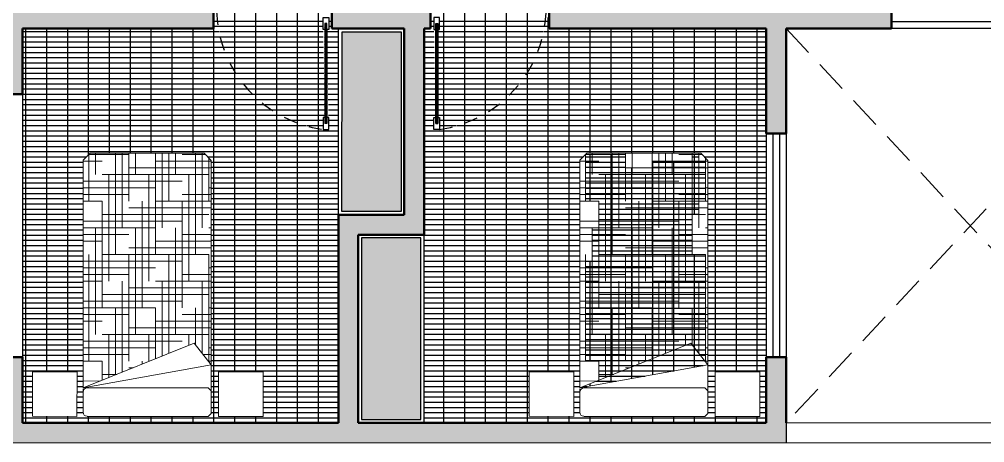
# Model space of a CAD drawing. Header units: millimetres. Extents: x 2999.9 to 3041.9, y 869.6 to 906.3.
# Drawn here: x 3029.94 to 3037.28, y 884.7 to 887.92 of the extents above; entities that cross this region are included whole.
import ezdxf

# ---------------------------------------------------------------- set-up
doc = ezdxf.new("R2010")
doc.units = ezdxf.units.MM
doc.linetypes.add('DASHED2', pattern=[9.525, 6.35, -3.175])
doc.linetypes.add('HIDDEN', pattern=[0.375, 0.25, -0.125])
for name, color, linetype in [('1 proyeccion', 253, 'DASHED2'), ('1 puerta 0009', 242, 'Continuous'), ('1 puerta 002', 7, 'Continuous')]:
    doc.layers.add(name, color=color, linetype=linetype)
doc.layers.add('mori', color=166, linetype='Continuous', lineweight=30)
doc.layers.add('MOVI', color=7, linetype='Continuous', lineweight=9)

msp = doc.modelspace()

# ---------------------------------------------------------------- hatches: boundary and pattern name
h = msp.add_hatch(color=256)
h.dxf.hatch_style = 1
h.set_gradient(color1=(127, 63, 0), color2=(143, 71, 0), one_color=1, tint=0.28, name='CYLINDER')
h.paths.add_polyline_path([(3034.8947, 891.3288), (3034.8947, 891.8788), (3033.2942, 891.8788), (3033.2942, 891.3288)])
h.paths.add_polyline_path([(3032.846, 887.8281), (3032.396, 887.8281), (3032.3942, 886.4601), (3032.8442, 886.4601)])
h.paths.add_polyline_path([(3032.5442, 884.881), (3032.9942, 884.881), (3032.9942, 886.2601), (3032.5442, 886.2601)])
at = {"layer": '1 puerta 0009'}
h = msp.add_hatch(dxfattribs=at)
h.set_pattern_fill('_USER', color=256, scale=0.0049, angle=315, style=0, pattern_type=0)
h.set_pattern_definition([(45, (0, 0), (-0.003464823228, 0.003464823228), [])])
h.paths.add_polyline_path([(3032.2652, 887.8456), (3032.2652, 887.8906), (3032.281, 887.8906), (3032.281, 887.1301), (3032.2652, 887.1301), (3032.2652, 887.1751)])
h = msp.add_hatch(dxfattribs=at)
h.set_pattern_fill('_USER', color=256, scale=0.0049, angle=225, style=0, pattern_type=0)
h.set_pattern_definition([(225, (4182.0544977, 1107.355058), (0.003464823228, -0.003464823228), [])])
h.paths.add_polyline_path([(3033.1232, 887.8456), (3033.1232, 887.8906), (3033.1075, 887.8906), (3033.1075, 887.1301), (3033.1232, 887.1301), (3033.1232, 887.1751)])

# ---------------------------------------------------------------- linework, layer by layer
at = {"color": 251, "linetype": 'Continuous'}
for p, q in [((3031.4232, 884.8538), (3031.4232, 887.9356)), ((3031.5819, 887.529), (3031.5819, 888.0031)), ((3031.7407, 887.3328), (3031.7407, 888.0031)), ((3031.8994, 887.2124), (3031.8994, 888.0031)), ((3032.0582, 887.136), (3032.0582, 888.0031)), ((3032.2169, 887.0934), (3032.2169, 888.0031)), ((3033.1694, 887.0929), (3033.1694, 888.0031)), ((3033.3282, 887.1351), (3033.3282, 888.0031)), ((3033.4869, 887.2111), (3033.4869, 888.0031)), ((3033.6457, 887.3309), (3033.6457, 888.0031)), ((3033.8044, 887.5258), (3033.8044, 888.0031)), ((3033.9632, 885.2424), (3033.9632, 887.9356)), ((3031.4192, 887.909), (3031.4494, 887.909)), ((3031.4192, 887.8693), (3031.4557, 887.8693)), ((3031.4507, 887.909), (3032.2517, 887.909)), ((3031.4567, 887.8693), (3032.2517, 887.8693)), ((3032.2945, 887.909), (3032.3192, 887.909)), ((3032.2945, 887.8693), (3032.3192, 887.8693)), ((3033.0692, 887.909), (3033.094, 887.909)), ((3033.0692, 887.8693), (3033.094, 887.8693)), ((3033.1367, 887.909), (3033.9377, 887.909)), ((3033.1367, 887.8693), (3033.9327, 887.8693)), ((3033.9317, 887.8693), (3033.9692, 887.8693)), ((3033.939, 887.909), (3033.9692, 887.909)), ((3029.9692, 887.8296), (3031.4607, 887.8296)), ((3029.9692, 887.7899), (3031.4708, 887.7899)), ((3029.9944, 884.8538), (3029.9944, 887.8531)), ((3030.1532, 885.2424), (3030.1532, 887.8531)), ((3030.3119, 885.2424), (3030.3119, 887.8531)), ((3030.4707, 886.8919), (3030.4707, 887.8531)), ((3030.6294, 886.9042), (3030.6294, 887.8531)), ((3030.7882, 886.9041), (3030.7882, 887.8531)), ((3030.9469, 886.904), (3030.9469, 887.8531)), ((3031.1057, 886.904), (3031.1057, 887.8531)), ((3031.2644, 886.9039), (3031.2644, 887.8531)), ((3031.464, 887.8296), (3032.252, 887.8296)), ((3031.4713, 887.7899), (3032.2528, 887.7899)), ((3032.2821, 887.8296), (3032.3692, 887.8296)), ((3032.2829, 887.7899), (3032.3692, 887.7899)), ((3033.0192, 887.8296), (3033.0943, 887.8296)), ((3033.0192, 887.7899), (3033.095, 887.7899)), ((3033.1232, 887.8296), (3033.9244, 887.8296)), ((3033.1232, 887.7899), (3033.9171, 887.7899)), ((3033.9176, 887.7899), (3035.6192, 887.7899)), ((3033.9278, 887.8296), (3035.6192, 887.8296)), ((3034.1219, 885.2424), (3034.1219, 887.8531)), ((3034.2807, 886.9042), (3034.2807, 887.8531)), ((3034.4394, 886.9041), (3034.4394, 887.8531)), ((3034.5982, 886.9041), (3034.5982, 887.8531)), ((3034.7569, 886.904), (3034.7569, 887.8531)), ((3034.9157, 886.904), (3034.9157, 887.8531)), ((3035.0744, 886.9039), (3035.0744, 887.8531)), ((3035.2332, 885.242), (3035.2332, 887.8531)), ((3035.3919, 885.2419), (3035.3919, 887.8531)), ((3035.5507, 885.2419), (3035.5507, 887.8531)), ((3029.9692, 887.7502), (3031.4802, 887.7502)), ((3031.4831, 887.7502), (3032.2536, 887.7502)), ((3032.2836, 887.7502), (3032.3692, 887.7502)), ((3033.0192, 887.7502), (3033.0958, 887.7502)), ((3033.1232, 887.7502), (3033.9054, 887.7502)), ((3033.9082, 887.7502), (3035.6192, 887.7502)), ((3029.9692, 887.7105), (3031.4953, 887.7105)), ((3029.9692, 887.6709), (3031.5076, 887.6709)), ((3031.4958, 887.7105), (3032.2544, 887.7105)), ((3031.5114, 887.6709), (3032.2552, 887.6709)), ((3032.2844, 887.7105), (3032.3692, 887.7105)), ((3032.2851, 887.6709), (3032.3692, 887.6709)), ((3033.0192, 887.7105), (3033.0965, 887.7105)), ((3033.0192, 887.6709), (3033.0973, 887.6709)), ((3033.1232, 887.7105), (3033.8931, 887.7105)), ((3033.1232, 887.6709), (3033.8809, 887.6709)), ((3033.877, 887.6709), (3035.6192, 887.6709)), ((3033.8926, 887.7105), (3035.6192, 887.7105)), ((3029.9692, 887.6312), (3031.5261, 887.6312)), ((3029.9692, 887.5915), (3031.5426, 887.5915)), ((3031.527, 887.6312), (3032.256, 887.6312)), ((3031.5464, 887.5915), (3032.2568, 887.5915)), ((3032.2859, 887.6312), (3032.3692, 887.6312)), ((3032.2866, 887.5915), (3032.3692, 887.5915)), ((3033.0192, 887.6312), (3033.098, 887.6312)), ((3033.0192, 887.5915), (3033.0988, 887.5915)), ((3033.1232, 887.6312), (3033.8614, 887.6312)), ((3033.1232, 887.5915), (3033.842, 887.5915)), ((3033.8458, 887.5915), (3035.6192, 887.5915)), ((3033.8624, 887.6312), (3035.6192, 887.6312)), ((3029.9692, 887.5518), (3031.5667, 887.5518)), ((3029.9692, 887.5121), (3031.5881, 887.5121)), ((3031.5675, 887.5518), (3032.2576, 887.5518)), ((3031.5819, 885.2419), (3031.5819, 887.5221)), ((3031.5927, 887.5121), (3032.2584, 887.5121)), ((3032.2874, 887.5518), (3032.3692, 887.5518)), ((3032.2881, 887.5121), (3032.3692, 887.5121)), ((3033.0192, 887.5518), (3033.0995, 887.5518)), ((3033.0192, 887.5121), (3033.1003, 887.5121)), ((3033.1232, 887.5518), (3033.821, 887.5518)), ((3033.1232, 887.5121), (3033.7957, 887.5121)), ((3033.8004, 887.5121), (3035.6192, 887.5121)), ((3033.8044, 884.8551), (3033.8044, 887.5182)), ((3033.8217, 887.5518), (3035.6192, 887.5518)), ((3029.9692, 887.4724), (3031.618, 887.4724)), ((3029.9692, 887.4327), (3031.6447, 887.4327)), ((3031.6181, 887.4724), (3032.2592, 887.4724)), ((3031.6482, 887.4327), (3032.26, 887.4327)), ((3032.2889, 887.4724), (3032.3692, 887.4724)), ((3032.2896, 887.4327), (3032.3692, 887.4327)), ((3033.0192, 887.4724), (3033.101, 887.4724)), ((3033.0192, 887.4327), (3033.1018, 887.4327)), ((3033.1232, 887.4724), (3033.7704, 887.4724)), ((3033.1232, 887.4327), (3033.7403, 887.4327)), ((3033.7437, 887.4327), (3035.6192, 887.4327)), ((3033.7703, 887.4724), (3035.6192, 887.4724)), ((3029.9692, 887.393), (3031.6782, 887.393)), ((3029.9692, 887.3534), (3031.7186, 887.3534)), ((3031.6824, 887.393), (3032.2608, 887.393)), ((3031.7201, 887.3534), (3032.2616, 887.3534)), ((3032.2903, 887.393), (3032.3692, 887.393)), ((3032.2911, 887.3534), (3032.3692, 887.3534)), ((3033.0192, 887.393), (3033.1025, 887.393)), ((3033.0192, 887.3534), (3033.1032, 887.3534)), ((3033.1232, 887.393), (3033.706, 887.393)), ((3033.1232, 887.3534), (3033.6684, 887.3534)), ((3033.6699, 887.3534), (3035.6192, 887.3534)), ((3033.7102, 887.393), (3035.6192, 887.393)), ((3029.9692, 887.3137), (3031.7577, 887.3137)), ((3029.9692, 887.274), (3031.8042, 887.274)), ((3031.7407, 885.2419), (3031.7407, 887.3316)), ((3031.7613, 887.3137), (3032.2624, 887.3137)), ((3031.8102, 887.274), (3032.2632, 887.274)), ((3032.2918, 887.3137), (3032.3692, 887.3137)), ((3032.2926, 887.274), (3032.3692, 887.274)), ((3033.0192, 887.3137), (3033.104, 887.3137)), ((3033.0192, 887.274), (3033.1047, 887.274)), ((3033.1232, 887.3137), (3033.6307, 887.3137)), ((3033.1232, 887.274), (3033.5782, 887.274)), ((3033.5843, 887.274), (3035.6192, 887.274)), ((3033.6271, 887.3137), (3035.6192, 887.3137)), ((3033.6457, 884.8552), (3033.6457, 887.3295)), ((3029.9692, 887.2343), (3031.8656, 887.2343)), ((3031.8659, 887.2343), (3032.264, 887.2343)), ((3031.8994, 884.8538), (3031.8994, 887.2104)), ((3032.2933, 887.2343), (3032.3692, 887.2343)), ((3033.0192, 887.2343), (3033.1055, 887.2343)), ((3033.1232, 887.2343), (3033.5225, 887.2343)), ((3033.4869, 884.8553), (3033.4869, 887.209)), ((3033.5229, 887.2343), (3035.6192, 887.2343)), ((3029.9692, 887.1946), (3031.9269, 887.1946)), ((3029.9692, 887.1549), (3032.0133, 887.1549)), ((3031.9273, 887.1946), (3032.2648, 887.1946)), ((3032.0146, 887.1549), (3032.2517, 887.1549)), ((3032.0582, 884.8538), (3032.0582, 887.1351)), ((3032.2941, 887.1946), (3032.3692, 887.1946)), ((3032.2945, 887.1549), (3032.3692, 887.1549)), ((3033.0192, 887.1946), (3033.1062, 887.1946)), ((3033.0192, 887.1549), (3033.094, 887.1549)), ((3033.1232, 887.1946), (3033.4611, 887.1946)), ((3033.1367, 887.1549), (3033.3738, 887.1549)), ((3033.3282, 884.8554), (3033.3282, 887.1342)), ((3033.3751, 887.1549), (3035.6192, 887.1549)), ((3033.4615, 887.1946), (3035.6192, 887.1946)), ((3029.9692, 887.1152), (3032.1201, 887.1152)), ((3029.9692, 887.0755), (3032.3692, 887.0755)), ((3032.1254, 887.1152), (3032.2517, 887.1152)), ((3032.2169, 884.8538), (3032.2169, 887.0931)), ((3032.2945, 887.1152), (3032.3692, 887.1152)), ((3033.0192, 887.1152), (3033.094, 887.1152)), ((3033.0192, 887.0755), (3035.6192, 887.0755)), ((3033.1367, 887.1152), (3033.2631, 887.1152)), ((3033.1694, 884.8555), (3033.1694, 887.0926)), ((3033.2683, 887.1152), (3035.6192, 887.1152)), ((3029.9692, 887.0359), (3032.3692, 887.0359)), ((3029.9692, 886.9962), (3032.3692, 886.9962)), ((3033.0192, 887.0359), (3035.6192, 887.0359)), ((3033.0192, 886.9962), (3035.6192, 886.9962)), ((3029.9692, 886.9565), (3032.3692, 886.9565)), ((3029.9692, 886.9168), (3032.3692, 886.9168)), ((3033.0192, 886.9565), (3035.6192, 886.9565)), ((3033.0192, 886.9168), (3035.6192, 886.9168)), ((3029.9692, 886.8771), (3030.4559, 886.8771)), ((3029.9692, 886.8374), (3030.429, 886.8374)), ((3031.3747, 886.8771), (3032.3692, 886.8771)), ((3031.4019, 886.8374), (3032.3692, 886.8374)), ((3033.0192, 886.8771), (3034.2294, 886.8771)), ((3033.0192, 886.8374), (3034.2025, 886.8374)), ((3034.2457, 886.8771), (3034.5498, 886.8771)), ((3034.2457, 886.8374), (3034.5498, 886.8374)), ((3034.2807, 886.541), (3034.2807, 886.8957)), ((3034.4394, 885.1634), (3034.4394, 886.8956)), ((3034.7525, 886.8374), (3035.1579, 886.8374)), ((3034.7569, 885.2207), (3034.7569, 886.8449)), ((3034.9157, 885.2493), (3034.9157, 886.8448)), ((3035.0566, 886.8771), (3035.1072, 886.8771)), ((3035.0744, 886.4393), (3035.0744, 886.8954)), ((3035.1482, 886.8771), (3035.6192, 886.8771)), ((3035.1754, 886.8374), (3035.6192, 886.8374)), ((3029.9692, 886.7977), (3030.4289, 886.7977)), ((3029.9692, 886.758), (3030.4289, 886.758)), ((3031.4019, 886.7977), (3032.3692, 886.7977)), ((3031.4019, 886.758), (3032.3692, 886.758)), ((3033.0192, 886.7977), (3034.2024, 886.7977)), ((3033.0192, 886.758), (3034.2024, 886.758)), ((3034.2457, 886.7977), (3034.5498, 886.7977)), ((3034.2457, 886.758), (3035.1579, 886.758)), ((3034.5982, 885.192), (3034.5982, 886.7942)), ((3034.7525, 886.7977), (3035.1579, 886.7977)), ((3035.1754, 886.7977), (3035.6192, 886.7977)), ((3035.1754, 886.758), (3035.6192, 886.758)), ((3029.9692, 886.7184), (3030.4289, 886.7184)), ((3031.4019, 886.7184), (3032.3692, 886.7184)), ((3033.0192, 886.7184), (3034.2024, 886.7184)), ((3034.2457, 886.7184), (3035.1579, 886.7184)), ((3035.1754, 886.7184), (3035.6192, 886.7184)), ((3029.9692, 886.6787), (3030.4289, 886.6787)), ((3029.9692, 886.639), (3030.4289, 886.639)), ((3031.4019, 886.6787), (3032.3692, 886.6787)), ((3031.4019, 886.639), (3032.3692, 886.639)), ((3033.0192, 886.6787), (3034.2024, 886.6787)), ((3033.0192, 886.639), (3034.2024, 886.639)), ((3034.2457, 886.6787), (3035.1578, 886.6787)), ((3034.2457, 886.639), (3035.1578, 886.639)), ((3035.1754, 886.6787), (3035.6192, 886.6787)), ((3035.1754, 886.639), (3035.6192, 886.639)), ((3029.9692, 886.5993), (3030.4289, 886.5993)), ((3029.9692, 886.5596), (3030.4289, 886.5596)), ((3031.4018, 886.5993), (3032.3692, 886.5993)), ((3031.4018, 886.5596), (3032.3692, 886.5596)), ((3033.0192, 886.5993), (3034.2024, 886.5993)), ((3033.0192, 886.5596), (3034.2024, 886.5596)), ((3034.2456, 886.5993), (3035.1578, 886.5993)), ((3034.2456, 886.5596), (3035.1578, 886.5596)), ((3035.1753, 886.5993), (3035.6192, 886.5993)), ((3035.1753, 886.5596), (3035.6192, 886.5596)), ((3029.9692, 886.5199), (3030.4288, 886.5199)), ((3029.9692, 886.4802), (3030.4288, 886.4802)), ((3031.4018, 886.5199), (3032.3692, 886.5199)), ((3031.4018, 886.4802), (3032.3692, 886.4802)), ((3033.0192, 886.5199), (3034.2023, 886.5199)), ((3033.0192, 886.4802), (3034.2023, 886.4802)), ((3034.347, 886.5199), (3035.1071, 886.5199)), ((3034.347, 886.4802), (3035.1071, 886.4802)), ((3035.1753, 886.5199), (3035.6192, 886.5199)), ((3035.1753, 886.4802), (3035.6192, 886.4802)), ((3029.9692, 886.4405), (3030.4288, 886.4405)), ((3029.9692, 886.4009), (3030.4288, 886.4009)), ((3031.4018, 886.4405), (3032.3692, 886.4405)), ((3031.4018, 886.4009), (3032.3692, 886.4009)), ((3033.0192, 886.4405), (3034.2023, 886.4405)), ((3033.0192, 886.4009), (3034.2023, 886.4009)), ((3034.3469, 886.4405), (3035.1071, 886.4405)), ((3034.3469, 886.4009), (3035.0564, 886.4009)), ((3035.1753, 886.4405), (3035.6192, 886.4405)), ((3035.1753, 886.4009), (3035.6192, 886.4009)), ((3029.9692, 886.3612), (3030.4288, 886.3612)), ((3029.9692, 886.3215), (3030.4288, 886.3215)), ((3031.4017, 886.3215), (3032.3692, 886.3215)), ((3031.4018, 886.3612), (3032.3692, 886.3612)), ((3033.0192, 886.3612), (3034.2023, 886.3612)), ((3033.0192, 886.3215), (3034.2023, 886.3215)), ((3034.2962, 886.3215), (3035.0564, 886.3215)), ((3034.3469, 886.3612), (3035.0564, 886.3612)), ((3035.1752, 886.3215), (3035.6192, 886.3215)), ((3035.1753, 886.3612), (3035.6192, 886.3612)), ((3029.9692, 886.2818), (3030.4288, 886.2818)), ((3031.4017, 886.2818), (3032.3692, 886.2818)), ((3033.0192, 886.2818), (3034.2023, 886.2818)), ((3034.2962, 886.2818), (3035.0563, 886.2818)), ((3035.1752, 886.2818), (3035.6192, 886.2818)), ((3029.9692, 886.2421), (3030.4287, 886.2421)), ((3029.9692, 886.2024), (3030.4287, 886.2024)), ((3031.4017, 886.2421), (3032.3692, 886.2421)), ((3031.4017, 886.2024), (3032.3692, 886.2024)), ((3033.0192, 886.2421), (3034.2022, 886.2421)), ((3033.0192, 886.2024), (3034.2022, 886.2024)), ((3034.2962, 886.2421), (3035.0563, 886.2421)), ((3034.2962, 886.2024), (3035.0563, 886.2024)), ((3035.1752, 886.2421), (3035.6192, 886.2421)), ((3035.1752, 886.2024), (3035.6192, 886.2024)), ((3029.9692, 886.1627), (3030.4287, 886.1627)), ((3029.9692, 886.123), (3030.4287, 886.123)), ((3031.4017, 886.1627), (3032.3692, 886.1627)), ((3031.4017, 886.123), (3032.3692, 886.123)), ((3033.0192, 886.1627), (3034.2022, 886.1627)), ((3033.0192, 886.123), (3034.2022, 886.123)), ((3034.2962, 886.1627), (3035.0563, 886.1627)), ((3034.2962, 886.123), (3035.1576, 886.123)), ((3035.0744, 885.278), (3035.0744, 886.1353)), ((3035.1752, 886.1627), (3035.6192, 886.1627)), ((3035.1752, 886.123), (3035.6192, 886.123)), ((3029.9692, 886.0834), (3030.4287, 886.0834)), ((3029.9692, 886.0437), (3030.4287, 886.0437)), ((3031.4016, 886.0437), (3032.3692, 886.0437)), ((3031.4017, 886.0834), (3032.3692, 886.0834)), ((3033.0192, 886.0834), (3034.2022, 886.0834)), ((3033.0192, 886.0437), (3034.2022, 886.0437)), ((3034.2455, 886.0834), (3035.1576, 886.0834)), ((3034.2455, 886.0437), (3035.1576, 886.0437)), ((3034.2807, 885.3248), (3034.2807, 886.0849)), ((3035.1751, 886.0437), (3035.6192, 886.0437)), ((3035.1752, 886.0834), (3035.6192, 886.0834)), ((3029.9692, 886.004), (3030.4287, 886.004)), ((3029.9692, 885.9643), (3030.4286, 885.9643)), ((3031.4016, 886.004), (3032.3692, 886.004)), ((3031.4016, 885.9643), (3032.3692, 885.9643)), ((3033.0192, 886.004), (3034.2022, 886.004)), ((3033.0192, 885.9643), (3034.2021, 885.9643)), ((3034.2454, 886.004), (3035.1576, 886.004)), ((3034.2454, 885.9643), (3035.1576, 885.9643)), ((3035.1751, 886.004), (3035.6192, 886.004)), ((3035.1751, 885.9643), (3035.6192, 885.9643)), ((3029.9692, 885.9246), (3030.4286, 885.9246)), ((3029.9692, 885.8849), (3030.4286, 885.8849)), ((3031.4016, 885.9246), (3032.3692, 885.9246)), ((3031.4016, 885.8849), (3032.3692, 885.8849)), ((3033.0192, 885.9246), (3034.2021, 885.9246)), ((3033.0192, 885.8849), (3034.2021, 885.8849)), ((3034.2454, 885.9246), (3035.1576, 885.9246)), ((3034.2454, 885.8849), (3035.1576, 885.8849)), ((3035.1751, 885.9246), (3035.6192, 885.9246)), ((3035.1751, 885.8849), (3035.6192, 885.8849)), ((3029.9692, 885.8452), (3030.4286, 885.8452)), ((3029.9692, 885.8055), (3030.4286, 885.8055)), ((3031.4016, 885.8452), (3032.3692, 885.8452)), ((3031.4016, 885.8055), (3032.3692, 885.8055)), ((3033.0192, 885.8452), (3034.2021, 885.8452)), ((3033.0192, 885.8055), (3034.2021, 885.8055)), ((3034.2454, 885.8452), (3035.1575, 885.8452)), ((3034.2454, 885.8055), (3035.1575, 885.8055)), ((3035.1751, 885.8452), (3035.6192, 885.8452)), ((3035.1751, 885.8055), (3035.6192, 885.8055)), ((3029.9692, 885.7659), (3030.4286, 885.7659)), ((3031.4016, 885.7659), (3032.3692, 885.7659)), ((3033.0192, 885.7659), (3034.2021, 885.7659)), ((3034.2454, 885.7659), (3035.1575, 885.7659)), ((3035.1751, 885.7659), (3035.6192, 885.7659)), ((3029.9692, 885.7262), (3030.4286, 885.7262)), ((3029.9692, 885.6865), (3030.4286, 885.6865)), ((3031.4015, 885.7262), (3032.3692, 885.7262)), ((3031.4015, 885.6865), (3032.3692, 885.6865)), ((3033.0192, 885.7262), (3034.2021, 885.7262)), ((3033.0192, 885.6865), (3034.2021, 885.6865)), ((3034.2453, 885.7262), (3035.1575, 885.7262)), ((3034.2453, 885.6865), (3035.1575, 885.6865)), ((3035.175, 885.7262), (3035.6192, 885.7262)), ((3035.175, 885.6865), (3035.6192, 885.6865)), ((3029.9692, 885.6468), (3030.4285, 885.6468)), ((3029.9692, 885.6071), (3030.4285, 885.6071)), ((3031.4015, 885.6468), (3032.3692, 885.6468)), ((3031.4015, 885.6071), (3032.3692, 885.6071)), ((3033.0192, 885.6468), (3034.202, 885.6468)), ((3033.0192, 885.6071), (3034.202, 885.6071)), ((3034.2453, 885.6468), (3035.1575, 885.6468)), ((3034.2453, 885.6071), (3035.1575, 885.6071)), ((3035.175, 885.6468), (3035.6192, 885.6468)), ((3035.175, 885.6071), (3035.6192, 885.6071)), ((3029.9692, 885.5674), (3030.4285, 885.5674)), ((3029.9692, 885.5277), (3030.4285, 885.5277)), ((3031.4015, 885.5674), (3032.3692, 885.5674)), ((3031.4015, 885.5277), (3032.3692, 885.5277)), ((3033.0192, 885.5674), (3034.202, 885.5674)), ((3033.0192, 885.5277), (3034.202, 885.5277)), ((3034.2453, 885.5674), (3035.1575, 885.5674)), ((3034.2453, 885.5277), (3035.1574, 885.5277)), ((3035.175, 885.5674), (3035.6192, 885.5674)), ((3035.175, 885.5277), (3035.6192, 885.5277)), ((3029.9692, 885.488), (3030.4285, 885.488)), ((3029.9692, 885.4484), (3030.4285, 885.4484)), ((3031.4014, 885.4484), (3032.3692, 885.4484)), ((3031.4015, 885.488), (3032.3692, 885.488)), ((3033.0192, 885.488), (3034.202, 885.488)), ((3033.0192, 885.4484), (3034.202, 885.4484)), ((3034.2452, 885.4484), (3035.1574, 885.4484)), ((3034.2453, 885.488), (3035.1574, 885.488)), ((3035.1749, 885.4484), (3035.6192, 885.4484)), ((3035.175, 885.488), (3035.6192, 885.488)), ((3029.9692, 885.4087), (3030.4285, 885.4087)), ((3029.9692, 885.369), (3030.4284, 885.369)), ((3031.4014, 885.4087), (3032.3692, 885.4087)), ((3031.4014, 885.369), (3032.3692, 885.369)), ((3033.0192, 885.4087), (3034.202, 885.4087)), ((3033.0192, 885.369), (3034.2019, 885.369)), ((3034.2452, 885.4087), (3035.1574, 885.4087)), ((3034.2452, 885.369), (3035.1574, 885.369)), ((3035.1749, 885.4087), (3035.6192, 885.4087)), ((3035.1749, 885.369), (3035.6192, 885.369)), ((3029.9692, 885.3293), (3030.4284, 885.3293)), ((3031.4014, 885.3293), (3032.3692, 885.3293)), ((3033.0192, 885.3293), (3034.2019, 885.3293)), ((3034.2452, 885.3293), (3035.1574, 885.3293)), ((3035.1749, 885.3293), (3035.6192, 885.3293)), ((3029.9692, 885.2896), (3030.4284, 885.2896)), ((3029.9692, 885.2499), (3030.4284, 885.2499)), ((3031.4014, 885.2896), (3032.3692, 885.2896)), ((3031.4014, 885.2499), (3032.3692, 885.2499)), ((3033.0192, 885.2896), (3034.2019, 885.2896)), ((3033.0192, 885.2499), (3034.2019, 885.2499)), ((3034.3465, 885.2896), (3035.1387, 885.2896)), ((3034.3465, 885.2499), (3034.9189, 885.2499)), ((3035.1749, 885.2896), (3035.6192, 885.2896)), ((3035.1749, 885.2499), (3035.6192, 885.2499)), ((3029.9692, 885.2102), (3030.0445, 885.2102)), ((3029.9692, 885.1705), (3030.0445, 885.1705)), ((3030.3826, 885.2102), (3030.4284, 885.2102)), ((3030.3826, 885.1705), (3030.4284, 885.1705)), ((3031.4013, 885.1705), (3031.4577, 885.1705)), ((3031.4014, 885.2102), (3031.4577, 885.2102)), ((3031.7958, 885.2102), (3032.3692, 885.2102)), ((3031.7958, 885.1705), (3032.3692, 885.1705)), ((3033.0192, 885.2102), (3033.818, 885.2102)), ((3033.0192, 885.1705), (3033.818, 885.1705)), ((3034.1561, 885.2102), (3034.2019, 885.2102)), ((3034.1561, 885.1705), (3034.2019, 885.1705)), ((3034.2807, 885.1347), (3034.2807, 885.1522)), ((3034.3263, 885.1705), (3034.4793, 885.1705)), ((3034.3465, 885.2102), (3034.6991, 885.2102)), ((3035.1748, 885.1705), (3035.2312, 885.1705)), ((3035.1749, 885.2102), (3035.2312, 885.2102)), ((3035.5693, 885.2102), (3035.6192, 885.2102)), ((3035.5693, 885.1705), (3035.6192, 885.1705)), ((3029.9692, 885.1309), (3030.0445, 885.1309)), ((3029.9692, 885.0912), (3030.0445, 885.0912)), ((3030.3826, 885.1309), (3030.4284, 885.1309)), ((3030.3826, 885.0912), (3030.4286, 885.0912)), ((3031.4013, 885.1309), (3031.4577, 885.1309)), ((3031.4013, 885.0912), (3031.4577, 885.0912)), ((3031.7958, 885.1309), (3032.3692, 885.1309)), ((3031.7958, 885.0912), (3032.3692, 885.0912)), ((3033.0192, 885.1309), (3033.818, 885.1309)), ((3033.0192, 885.0912), (3033.818, 885.0912)), ((3034.1561, 885.1309), (3034.2019, 885.1309)), ((3034.1561, 885.0912), (3034.2018, 885.0912)), ((3034.2277, 885.1309), (3034.2595, 885.1309)), ((3035.1748, 885.1309), (3035.2312, 885.1309)), ((3035.1748, 885.0912), (3035.2312, 885.0912)), ((3035.5693, 885.1309), (3035.6192, 885.1309)), ((3035.5693, 885.0912), (3035.6192, 885.0912)), ((3029.9692, 885.0515), (3030.0445, 885.0515)), ((3029.9692, 885.0118), (3030.0445, 885.0118)), ((3030.3826, 885.0515), (3030.4283, 885.0515)), ((3030.3826, 885.0118), (3030.4283, 885.0118)), ((3031.4013, 885.0515), (3031.4577, 885.0515)), ((3031.4013, 885.0118), (3031.4576, 885.0118)), ((3031.7957, 885.0118), (3032.3692, 885.0118)), ((3031.7958, 885.0515), (3032.3692, 885.0515)), ((3033.0192, 885.0515), (3033.818, 885.0515)), ((3033.0192, 885.0118), (3033.818, 885.0118)), ((3034.1561, 885.0515), (3034.2018, 885.0515)), ((3034.1561, 885.0118), (3034.2018, 885.0118)), ((3035.1748, 885.0515), (3035.2312, 885.0515)), ((3035.1748, 885.0118), (3035.2311, 885.0118)), ((3035.5692, 885.0118), (3035.6192, 885.0118)), ((3035.5693, 885.0515), (3035.6192, 885.0515)), ((3029.9692, 884.9721), (3030.0444, 884.9721)), ((3029.9692, 884.9324), (3030.0444, 884.9324)), ((3030.3825, 884.9324), (3030.4287, 884.9324)), ((3030.3826, 884.9721), (3030.4283, 884.9721)), ((3031.4013, 884.9721), (3031.4576, 884.9721)), ((3031.4013, 884.9324), (3031.4576, 884.9324)), ((3031.7957, 884.9721), (3032.3692, 884.9721)), ((3031.7957, 884.9324), (3032.3692, 884.9324)), ((3033.0192, 884.9721), (3033.8179, 884.9721)), ((3033.0192, 884.9324), (3033.8179, 884.9324)), ((3034.156, 884.9324), (3034.2022, 884.9324)), ((3034.1561, 884.9721), (3034.2018, 884.9721)), ((3035.1748, 884.9721), (3035.2311, 884.9721)), ((3035.1748, 884.9324), (3035.2311, 884.9324)), ((3035.5692, 884.9721), (3035.6192, 884.9721)), ((3035.5692, 884.9324), (3035.6192, 884.9324)), ((3029.9692, 884.8927), (3032.3692, 884.8927)), ((3030.1532, 884.8538), (3030.1532, 884.9043)), ((3030.3119, 884.8538), (3030.3119, 884.9043)), ((3030.4707, 884.8538), (3030.4707, 884.9042)), ((3030.6294, 884.8538), (3030.6294, 884.9042)), ((3030.7882, 884.8538), (3030.7882, 884.9041)), ((3030.9469, 884.8538), (3030.9469, 884.904)), ((3031.1057, 884.8538), (3031.1057, 884.904)), ((3031.2644, 884.8538), (3031.2644, 884.9039)), ((3031.5819, 884.8538), (3031.5819, 884.9038)), ((3031.7407, 884.8538), (3031.7407, 884.9038)), ((3033.0192, 884.8927), (3035.6192, 884.8927)), ((3033.9632, 884.855), (3033.9632, 884.9043)), ((3034.1219, 884.8548), (3034.1219, 884.9043)), ((3034.2807, 884.8547), (3034.2807, 884.9042)), ((3034.4394, 884.8546), (3034.4394, 884.9041)), ((3034.5982, 884.8545), (3034.5982, 884.9041)), ((3034.7569, 884.8544), (3034.7569, 884.904)), ((3034.9157, 884.8543), (3034.9157, 884.904)), ((3035.0744, 884.8542), (3035.0744, 884.9039)), ((3035.2332, 884.854), (3035.2332, 884.9039)), ((3035.3919, 884.8539), (3035.3919, 884.9038)), ((3035.5507, 884.8538), (3035.5507, 884.9038))]:
    msp.add_line(p, q, dxfattribs=at)
at = {"color": 4}
for p, q in [((3038.0692, 887.9031), (3036.5692, 887.9031)), ((3035.6692, 887.0531), (3035.6692, 885.3538)), ((3035.7192, 887.0531), (3035.7192, 885.3538))]:
    msp.add_line(p, q, dxfattribs=at)
for p, q in [((3032.3692, 887.8531), (3032.8692, 887.8531)), ((3032.3692, 886.4351), (3032.3692, 887.8531)), ((3032.3942, 886.4601), (3032.396, 887.8281)), ((3032.396, 887.8281), (3032.846, 887.8281)), ((3032.846, 887.8281), (3032.8442, 886.4601)), ((3032.8692, 887.8531), (3032.8692, 886.4351)), ((3032.8692, 886.4351), (3032.3692, 886.4351)), ((3032.8442, 886.4601), (3032.3942, 886.4601)), ((3033.0192, 886.2851), (3032.5192, 886.2851)), ((3032.5192, 886.2851), (3032.5192, 884.856)), ((3032.9942, 886.2601), (3032.5442, 886.2601)), ((3032.5442, 886.2601), (3032.5442, 884.881)), ((3032.9942, 884.881), (3032.9942, 886.2601)), ((3033.0192, 884.856), (3033.0192, 886.2851)), ((3032.5192, 884.856), (3033.0192, 884.856)), ((3032.5442, 884.881), (3032.9942, 884.881)), ((3035.7692, 884.8538), (3035.7692, 884.7038))]:
    msp.add_line(p, q)
at = {"color": 253, "linetype": 'HIDDEN', "lineweight": 0}
for p, q in [((3035.7692, 887.8531), (3038.5692, 884.8538)), ((3038.5692, 887.8531), (3035.7692, 884.8538))]:
    msp.add_line(p, q, dxfattribs=at)
at = {"color": 41, "lineweight": 30}
for p, q in [((3038.0692, 887.8531), (3036.5692, 887.8531)), ((3029.9692, 887.3531), (3029.9692, 885.3538)), ((3035.6192, 887.0531), (3035.6192, 885.3538)), ((3035.7692, 887.0531), (3035.7692, 885.3538))]:
    msp.add_line(p, q, dxfattribs=at)
at = {"color": 0, "linetype": 'Continuous'}
for points in [[(3034.9197, 888.0031), (3034.9197, 888.0531), (3035.0697, 887.8531)], [(3035.0697, 887.8531), (3034.9197, 888.0531), (3035.0697, 888.0031)], [(3033.9692, 887.8531), (3033.9692, 888.0031), (3034.9197, 887.8531)], [(3034.9197, 887.8531), (3033.9692, 888.0031), (3034.9197, 888.0031)], [(3034.9197, 887.8531), (3034.9197, 888.0031), (3035.0697, 887.8531)], [(3035.0697, 887.8531), (3035.0697, 888.0031), (3035.6192, 887.8531)], [(3035.6192, 887.8531), (3035.0697, 888.0031), (3035.6192, 888.0031)], [(3035.6192, 887.8531), (3035.6192, 888.0031), (3035.7692, 887.0531)], [(3035.7692, 887.8531), (3035.6192, 888.0031), (3035.7692, 888.0031)], [(3035.7692, 887.0531), (3035.6192, 888.0031), (3035.7692, 887.8531)], [(3035.7692, 887.8531), (3035.7692, 888.0031), (3036.5692, 887.8531)], [(3036.5692, 887.8531), (3035.7692, 888.0031), (3036.5692, 888.0031)], [(3035.6192, 887.0531), (3035.6192, 887.8531), (3035.7692, 887.0531)]]:
    msp.add_solid(points, dxfattribs=at)
at = {"linetype": 'Continuous'}
for points in [[(3029.8192, 887.8531), (3029.8192, 888.0031), (3029.9692, 887.3531)], [(3029.9692, 887.8531), (3029.8192, 888.0031), (3029.9692, 888.0031)], [(3029.9692, 887.3531), (3029.8192, 888.0031), (3029.9692, 887.8531)], [(3029.9692, 887.8531), (3029.9692, 888.0031), (3031.4192, 887.8531)], [(3031.4192, 887.8531), (3029.9692, 888.0031), (3031.4192, 888.0031)], [(3032.3192, 887.8531), (3032.3192, 888.0031), (3032.8692, 887.8531)], [(3032.8692, 887.8531), (3032.3192, 888.0031), (3032.8692, 888.0031)], [(3032.8692, 887.8531), (3032.8692, 888.0031), (3033.0192, 886.2851)], [(3033.0192, 887.8531), (3032.8692, 888.0031), (3033.0192, 888.0031)], [(3033.0192, 886.2851), (3032.8692, 888.0031), (3033.0192, 887.8531)], [(3033.0192, 887.8531), (3033.0192, 888.0031), (3033.0692, 887.8531)], [(3033.0692, 887.8531), (3033.0192, 888.0031), (3033.0692, 888.0031)], [(3029.8192, 887.3531), (3029.8192, 887.8531), (3029.9692, 887.3531)], [(3032.8692, 886.4351), (3032.8692, 887.8531), (3033.0192, 886.2851)], [(3032.3692, 884.8538), (3032.3692, 886.4351), (3032.5192, 884.7038)], [(3032.5192, 886.2851), (3032.3692, 886.4351), (3032.5192, 886.4351)], [(3032.5192, 884.7038), (3032.3692, 886.4351), (3032.5192, 884.856)], [(3032.5192, 884.856), (3032.3692, 886.4351), (3032.5192, 886.2851)], [(3032.5192, 886.2851), (3032.5192, 886.4351), (3032.8692, 886.2851)], [(3032.8692, 886.2851), (3032.5192, 886.4351), (3032.8692, 886.4351)], [(3032.8692, 886.2851), (3032.8692, 886.4351), (3033.0192, 886.2851)], [(3029.8192, 884.8538), (3029.8192, 885.3538), (3029.9692, 884.7038)], [(3029.9692, 884.8538), (3029.8192, 885.3538), (3029.9692, 885.3538)], [(3029.9692, 884.7038), (3029.8192, 885.3538), (3029.9692, 884.8538)], [(3035.6192, 884.8538), (3035.6192, 885.3538), (3035.7692, 884.7038)], [(3035.7692, 884.7038), (3035.6192, 885.3538), (3035.7692, 885.3538)], [(3029.8192, 884.7038), (3029.8192, 884.8538), (3029.9692, 884.7038)], [(3029.9692, 884.7038), (3029.9692, 884.8538), (3032.3692, 884.7038)], [(3032.3692, 884.7038), (3029.9692, 884.8538), (3032.3692, 884.8538)], [(3032.3692, 884.7038), (3032.3692, 884.8538), (3032.5192, 884.7038)], [(3032.5192, 884.7038), (3032.5192, 884.856), (3035.6192, 884.7038)], [(3035.6192, 884.7038), (3032.5192, 884.856), (3035.6192, 884.8538)], [(3035.6192, 884.7038), (3035.6192, 884.8538), (3035.7692, 884.7038)]]:
    msp.add_solid(points, dxfattribs=at)
at = {"layer": '1 proyeccion', "ltscale": 0.005}
for centre, start, end in [((3032.3809, 888.016), 182.16084, 262.09927), ((3033.0075, 888.016), 277.90073, 357.83916)]:
    msp.add_arc(centre, 0.9399, start, end, dxfattribs=at)
at = {"layer": '1 puerta 002'}
for p, q in [((3032.2652, 887.1751), (3032.2652, 887.1301)), ((3032.281, 887.1301), (3032.2652, 887.1301)), ((3033.1075, 887.1301), (3033.1232, 887.1301)), ((3033.1232, 887.1751), (3033.1232, 887.1301))]:
    msp.add_line(p, q, dxfattribs=at)
for points in [[(3032.281, 887.8906), (3032.2652, 887.8906), (3032.2652, 887.8456), (3032.2517, 887.8456), (3032.2517, 887.9356), (3032.2945, 887.9356), (3032.2945, 887.8456), (3032.281, 887.8456), (3032.281, 887.1751), (3032.281, 887.1301)], [(3033.1075, 887.8906), (3033.1232, 887.8906), (3033.1232, 887.8456), (3033.1367, 887.8456), (3033.1367, 887.9356), (3033.094, 887.9356), (3033.094, 887.8456), (3033.1075, 887.8456), (3033.1075, 887.1751), (3033.1075, 887.1301)]]:
    msp.add_lwpolyline(points, close=True, dxfattribs=at)
for points in [[(3032.2652, 887.8456), (3032.2652, 887.1751), (3032.2517, 887.1751), (3032.2517, 887.0851), (3032.2945, 887.0851), (3032.2945, 887.1751), (3032.281, 887.1751)], [(3033.1232, 887.8456), (3033.1232, 887.1751), (3033.1367, 887.1751), (3033.1367, 887.0851), (3033.094, 887.0851), (3033.094, 887.1751), (3033.1075, 887.1751)]]:
    msp.add_lwpolyline(points, dxfattribs=at)
at = {"layer": 'mori', "color": 152, "lineweight": 50}
for p, q in [((3031.4192, 888.0031), (3031.4192, 887.8531)), ((3032.3192, 887.8531), (3032.3192, 888.0031)), ((3033.0692, 888.0031), (3033.0692, 887.8531)), ((3033.9692, 887.8531), (3033.9692, 888.0031)), ((3036.5692, 887.8531), (3036.5692, 888.0031)), ((3029.9692, 887.8531), (3029.9692, 887.3531)), ((3031.4192, 887.8531), (3029.9692, 887.8531)), ((3029.9692, 887.8531), (3029.9692, 887.3531)), ((3029.9692, 887.8531), (3029.9692, 887.3531)), ((3032.8692, 887.8531), (3032.3192, 887.8531)), ((3032.8692, 887.8531), (3032.8692, 886.4351)), ((3033.0192, 886.2851), (3033.0192, 887.8531)), ((3033.0692, 887.8531), (3033.0192, 887.8531)), ((3035.6192, 887.8531), (3033.9692, 887.8531)), ((3035.6192, 887.8531), (3035.6192, 887.0531)), ((3036.5692, 887.8531), (3035.7692, 887.8531)), ((3035.7692, 887.8531), (3035.7692, 887.0531)), ((3029.9692, 887.3531), (3029.8192, 887.3531)), ((3035.6192, 887.0531), (3035.7692, 887.0531)), ((3032.3692, 886.4351), (3032.8692, 886.4351)), ((3032.3692, 886.4351), (3032.3692, 884.8538)), ((3032.5192, 886.2851), (3033.0192, 886.2851)), ((3032.5192, 886.2851), (3032.5192, 884.8538)), ((3029.9692, 885.3538), (3029.8192, 885.3538)), ((3029.9692, 885.3538), (3029.9692, 884.8538)), ((3029.9692, 885.3538), (3029.9692, 884.867)), ((3029.9692, 885.3538), (3029.9692, 884.867)), ((3035.6192, 885.3538), (3035.6192, 884.8538)), ((3035.7692, 885.3538), (3035.6192, 885.3538)), ((3035.7692, 885.3538), (3035.7692, 884.8538)), ((3032.3692, 884.8538), (3029.9692, 884.8538)), ((3035.6192, 884.8538), (3032.5192, 884.856))]:
    msp.add_line(p, q, dxfattribs=at)
at = {"layer": 'mori', "color": 152, "lineweight": 20}
for p, q in [((3038.5692, 884.8538), (3035.7692, 884.8538)), ((3038.7192, 884.7038), (3003.8192, 884.7038))]:
    msp.add_line(p, q, dxfattribs=at)
at = {"layer": 'MOVI', "color": 255}
for p, q in [((3030.429, 886.8502), (3030.4284, 885.1204)), ((3030.483, 886.9042), (3030.429, 886.8502)), ((3030.5736, 886.845), (3030.429, 886.8451)), ((3030.4723, 886.8934), (3030.4721, 886.541)), ((3030.7763, 886.8956), (3030.4745, 886.8957)), ((3031.3479, 886.9039), (3030.483, 886.9042)), ((3030.5229, 886.9042), (3030.5229, 886.7437)), ((3030.675, 886.9041), (3030.6747, 886.1355)), ((3030.7256, 886.9041), (3030.7254, 886.3382)), ((3030.7763, 886.9041), (3030.7762, 886.5409)), ((3030.827, 886.9041), (3030.8269, 886.7436)), ((3030.979, 886.904), (3030.9787, 886.1354)), ((3031.4019, 886.8447), (3030.979, 886.8449)), ((3031.0297, 886.904), (3031.0295, 886.3381)), ((3031.0804, 886.904), (3031.0802, 886.5408)), ((3031.131, 886.904), (3031.131, 886.7435)), ((3031.3564, 886.8954), (3031.1817, 886.8955)), ((3031.2831, 886.9039), (3031.2828, 886.1353)), ((3031.3337, 886.9039), (3031.3335, 886.338)), ((3031.4019, 886.8498), (3031.3479, 886.9039)), ((3031.3844, 886.8674), (3031.3843, 886.5407)), ((3031.4014, 885.2962), (3031.4019, 886.8498)), ((3034.2025, 886.8502), (3034.2019, 885.1204)), ((3034.2565, 886.9042), (3034.2025, 886.8502)), ((3034.3471, 886.845), (3034.2025, 886.8451)), ((3034.2458, 886.8934), (3034.2456, 886.541)), ((3034.5498, 886.8956), (3034.248, 886.8957)), ((3035.1214, 886.9039), (3034.2565, 886.9042)), ((3034.2964, 886.9042), (3034.2964, 886.7437)), ((3034.4485, 886.9041), (3034.4482, 886.1355)), ((3034.4991, 886.9041), (3034.4989, 886.3382)), ((3034.5498, 886.9041), (3034.5497, 886.5409)), ((3034.6005, 886.9041), (3034.6004, 886.7436)), ((3034.7525, 886.904), (3034.7522, 886.1354)), ((3035.1754, 886.8447), (3034.7525, 886.8449)), ((3034.8032, 886.904), (3034.803, 886.3381)), ((3034.8539, 886.904), (3034.8537, 886.5408)), ((3034.9045, 886.904), (3034.9045, 886.7435)), ((3035.1299, 886.8954), (3034.9552, 886.8955)), ((3035.0566, 886.9039), (3035.0563, 886.1353)), ((3035.1072, 886.9039), (3035.107, 886.338)), ((3035.1754, 886.8498), (3035.1214, 886.9039)), ((3035.1579, 886.8674), (3035.1578, 886.5407)), ((3035.1749, 885.2962), (3035.1754, 886.8498)), ((3031.4019, 886.794), (3030.7763, 886.7943)), ((3035.1754, 886.794), (3034.5498, 886.7943)), ((3031.1816, 886.6928), (3030.4289, 886.693)), ((3031.3844, 886.7434), (3030.5736, 886.7436)), ((3030.6242, 886.7436), (3030.6239, 885.9328)), ((3030.9283, 886.7435), (3030.928, 885.9327)), ((3031.2323, 886.7434), (3031.2321, 885.9326)), ((3034.9551, 886.6928), (3034.2024, 886.693)), ((3035.1579, 886.7434), (3034.3471, 886.7436)), ((3034.3977, 886.7436), (3034.3974, 885.9328)), ((3034.7018, 886.7435), (3034.7015, 885.9327)), ((3035.0058, 886.7434), (3035.0056, 885.9326)), ((3030.9789, 886.6422), (3030.4289, 886.6423)), ((3031.4019, 886.642), (3031.3843, 886.642)), ((3034.7524, 886.6422), (3034.2024, 886.6423)), ((3035.1754, 886.642), (3035.1578, 886.642)), ((3030.5735, 886.5409), (3030.4288, 886.541)), ((3030.7762, 886.5916), (3030.4289, 886.5917)), ((3030.5735, 886.5409), (3030.5732, 885.7301)), ((3030.8775, 886.5408), (3030.8773, 885.73)), ((3031.4018, 886.5407), (3030.9789, 886.5408)), ((3031.1816, 886.5407), (3031.1813, 885.7299)), ((3031.4018, 886.5913), (3031.1816, 886.5914)), ((3034.347, 886.5409), (3034.2023, 886.541)), ((3034.5497, 886.5916), (3034.2024, 886.5917)), ((3034.347, 886.5409), (3034.3467, 885.7301)), ((3034.651, 886.5408), (3034.6508, 885.73)), ((3035.1753, 886.5407), (3034.7524, 886.5408)), ((3034.9551, 886.5407), (3034.9548, 885.7299)), ((3035.1753, 886.5913), (3034.9551, 886.5914)), ((3031.4018, 886.49), (3030.7762, 886.4902)), ((3035.1753, 886.49), (3034.5497, 886.4902)), ((3031.3843, 886.4393), (3030.5734, 886.4396)), ((3035.1578, 886.4393), (3034.3469, 886.4396)), ((3031.1815, 886.3887), (3030.4288, 886.389)), ((3030.9788, 886.3381), (3030.4288, 886.3383)), ((3030.5227, 886.3383), (3030.5225, 885.5275)), ((3030.8268, 886.3382), (3030.8265, 885.5273)), ((3031.1308, 886.338), (3031.1306, 885.5272)), ((3031.4018, 886.338), (3031.3842, 886.338)), ((3034.955, 886.3887), (3034.2023, 886.389)), ((3034.7523, 886.3381), (3034.2023, 886.3383)), ((3034.2962, 886.3383), (3034.296, 885.5275)), ((3034.6003, 886.3382), (3034.6, 885.5273)), ((3034.9043, 886.338), (3034.9041, 885.5272)), ((3035.1753, 886.338), (3035.1577, 886.338)), ((3030.7761, 886.2875), (3030.4288, 886.2876)), ((3031.4017, 886.2873), (3031.1815, 886.2874)), ((3034.5496, 886.2875), (3034.2023, 886.2876)), ((3035.1752, 886.2873), (3034.955, 886.2874)), ((3030.5734, 886.2369), (3030.4287, 886.2369)), ((3031.4017, 886.1859), (3030.7761, 886.1861)), ((3031.4017, 886.2366), (3030.9788, 886.2368)), ((3034.3469, 886.2369), (3034.2022, 886.2369)), ((3035.1752, 886.1859), (3034.5496, 886.1861)), ((3035.1752, 886.2366), (3034.7523, 886.2368)), ((3030.472, 886.1356), (3030.4717, 885.3248)), ((3031.3841, 886.1353), (3030.5733, 886.1355)), ((3030.776, 886.1355), (3030.7758, 885.3247)), ((3031.0801, 886.1354), (3031.0798, 885.3827)), ((3031.3841, 886.1353), (3031.3839, 885.3244)), ((3034.2455, 886.1356), (3034.2452, 885.3248)), ((3035.1576, 886.1353), (3034.3468, 886.1355)), ((3034.5495, 886.1355), (3034.5493, 885.3247)), ((3034.8536, 886.1354), (3034.8533, 885.3827)), ((3035.1576, 886.1353), (3035.1574, 885.3244)), ((3031.1814, 886.0847), (3030.4287, 886.0849)), ((3030.9787, 886.034), (3030.4287, 886.0342)), ((3031.4016, 886.0339), (3031.3841, 886.0339)), ((3034.9549, 886.0847), (3034.2022, 886.0849)), ((3034.7522, 886.034), (3034.2022, 886.0342)), ((3035.1751, 886.0339), (3035.1576, 886.0339)), ((3030.776, 885.9834), (3030.4287, 885.9836)), ((3031.4016, 885.9832), (3031.1814, 885.9833)), ((3034.5495, 885.9834), (3034.2022, 885.9836)), ((3035.1751, 885.9832), (3034.9549, 885.9833)), ((3030.5733, 885.9328), (3030.4286, 885.9329)), ((3030.7253, 885.9328), (3030.7251, 885.2399)), ((3031.4016, 885.8819), (3030.776, 885.8821)), ((3031.4016, 885.9325), (3030.9787, 885.9327)), ((3031.0293, 885.9327), (3031.0292, 885.3623)), ((3031.3334, 885.9326), (3031.3332, 885.3833)), ((3034.3468, 885.9328), (3034.2021, 885.9329)), ((3034.4988, 885.9328), (3034.4986, 885.2399)), ((3035.1751, 885.8819), (3034.5495, 885.8821)), ((3035.1751, 885.9325), (3034.7522, 885.9327)), ((3034.8028, 885.9327), (3034.8027, 885.3623)), ((3035.1069, 885.9326), (3035.1067, 885.3833)), ((3031.384, 885.8312), (3030.5732, 885.8315)), ((3035.1575, 885.8312), (3034.3467, 885.8315)), ((3031.1813, 885.7806), (3030.4286, 885.7809)), ((3034.9548, 885.7806), (3034.2021, 885.7809)), ((3030.7759, 885.6794), (3030.4285, 885.6795)), ((3030.9786, 885.73), (3030.4286, 885.7302)), ((3030.6745, 885.7301), (3030.6744, 885.2195)), ((3030.9786, 885.73), (3030.9785, 885.3419)), ((3031.4015, 885.6792), (3031.1813, 885.6792)), ((3031.2827, 885.7299), (3031.2826, 885.448)), ((3031.4015, 885.7298), (3031.384, 885.7299)), ((3034.5494, 885.6794), (3034.202, 885.6795)), ((3034.7521, 885.73), (3034.2021, 885.7302)), ((3034.448, 885.7301), (3034.4479, 885.2195)), ((3034.7521, 885.73), (3034.752, 885.3419)), ((3035.175, 885.6792), (3034.9548, 885.6792)), ((3035.0562, 885.7299), (3035.0561, 885.448)), ((3035.175, 885.7298), (3035.1575, 885.7299)), ((3030.5732, 885.6288), (3030.4285, 885.6288)), ((3031.4015, 885.6285), (3030.9786, 885.6286)), ((3034.3467, 885.6288), (3034.202, 885.6288)), ((3035.175, 885.6285), (3034.7521, 885.6286)), ((3031.3839, 885.5272), (3030.5731, 885.5274)), ((3030.6238, 885.5274), (3030.6237, 885.1991)), ((3031.4015, 885.5778), (3030.7758, 885.578)), ((3030.9279, 885.5273), (3030.9278, 885.3215)), ((3031.2319, 885.5272), (3031.2319, 885.444)), ((3035.1574, 885.5272), (3034.3466, 885.5274)), ((3034.3973, 885.5274), (3034.3972, 885.1991)), ((3035.175, 885.5778), (3034.5493, 885.578)), ((3034.7014, 885.5273), (3034.7013, 885.3215)), ((3035.0054, 885.5272), (3035.0054, 885.444)), ((3030.4284, 885.1204), (3031.2728, 885.4604)), ((3031.1812, 885.4765), (3030.4285, 885.4768)), ((3031.2728, 885.4604), (3031.4014, 885.2962)), ((3034.2019, 885.1204), (3035.0463, 885.4604)), ((3034.9547, 885.4765), (3034.202, 885.4768)), ((3035.0463, 885.4604), (3035.1749, 885.2962)), ((3030.7758, 885.3753), (3030.4284, 885.3755)), ((3030.9785, 885.4259), (3030.4285, 885.4261)), ((3031.4014, 885.3751), (3031.3396, 885.3751)), ((3031.4014, 885.4258), (3031.3839, 885.4258)), ((3034.5493, 885.3753), (3034.2019, 885.3755)), ((3034.752, 885.4259), (3034.202, 885.4261)), ((3035.1749, 885.3751), (3035.1131, 885.3751)), ((3035.1749, 885.4258), (3035.1574, 885.4258)), ((3030.5731, 885.3247), (3030.4284, 885.3248)), ((3030.4284, 885.1204), (3031.4014, 885.2962)), ((3030.5731, 885.3247), (3030.573, 885.1787)), ((3030.8771, 885.3246), (3030.8771, 885.3011)), ((3031.4014, 885.3244), (3031.3792, 885.3244)), ((3031.4013, 885.0985), (3031.4014, 885.2962)), ((3034.3466, 885.3247), (3034.2019, 885.3248)), ((3034.2019, 885.1204), (3035.1749, 885.2962)), ((3034.3466, 885.3247), (3034.3465, 885.1787)), ((3034.6506, 885.3246), (3034.6506, 885.3011)), ((3035.1749, 885.3244), (3035.1527, 885.3244)), ((3035.1748, 885.0985), (3035.1749, 885.2962)), ((3030.6839, 885.2233), (3030.573, 885.2234)), ((3030.8097, 885.274), (3030.7757, 885.274)), ((3034.4574, 885.2233), (3034.3465, 885.2234)), ((3034.5832, 885.274), (3034.5492, 885.274)), ((3030.5582, 885.1727), (3030.4284, 885.1728)), ((3034.3317, 885.1727), (3034.2019, 885.1728)), ((3030.4283, 885.088), (3030.4284, 885.1124)), ((3030.4283, 884.9366), (3030.4283, 885.088)), ((3030.4324, 885.1221), (3030.4284, 885.1221)), ((3031.3797, 885.1201), (3030.4608, 885.1204)), ((3031.3797, 885.1201), (3031.4013, 885.0985)), ((3031.4013, 884.9255), (3031.4013, 885.0985)), ((3034.2018, 885.088), (3034.2019, 885.1124)), ((3034.2018, 884.9366), (3034.2018, 885.088)), ((3034.2059, 885.1221), (3034.2019, 885.1221)), ((3035.1532, 885.1201), (3034.2343, 885.1204)), ((3035.1532, 885.1201), (3035.1748, 885.0985)), ((3035.1748, 884.9255), (3035.1748, 885.0985)), ((3031.4013, 884.9255), (3031.3796, 884.9039)), ((3035.1748, 884.9255), (3035.1531, 884.9039)), ((3031.3796, 884.9039), (3030.4605, 884.9042)), ((3035.1531, 884.9039), (3034.234, 884.9042))]:
    msp.add_line(p, q, dxfattribs=at)
for points in [[(3030.3825, 884.9042), (3030.0444, 884.9044), (3030.0445, 885.2425), (3030.3826, 885.2424)], [(3031.4576, 884.9039), (3031.7957, 884.9038), (3031.7958, 885.2419), (3031.4577, 885.242)], [(3034.156, 884.9042), (3033.8179, 884.9044), (3033.818, 885.2425), (3034.1561, 885.2424)], [(3035.2311, 884.9039), (3035.5692, 884.9038), (3035.5693, 885.2419), (3035.2312, 885.242)]]:
    msp.add_lwpolyline(points, close=True, dxfattribs=at)
for centre, start, end in [((3030.4608, 885.088), 89.98004, 179.98004), ((3034.2343, 885.088), 89.98004, 179.98004), ((3030.4607, 884.9367), 180.09271, 269.60861), ((3034.2342, 884.9367), 180.09271, 269.60861)]:
    msp.add_arc(centre, 0.0324, start, end, dxfattribs=at)

doc.saveas('drawing.dxf')
